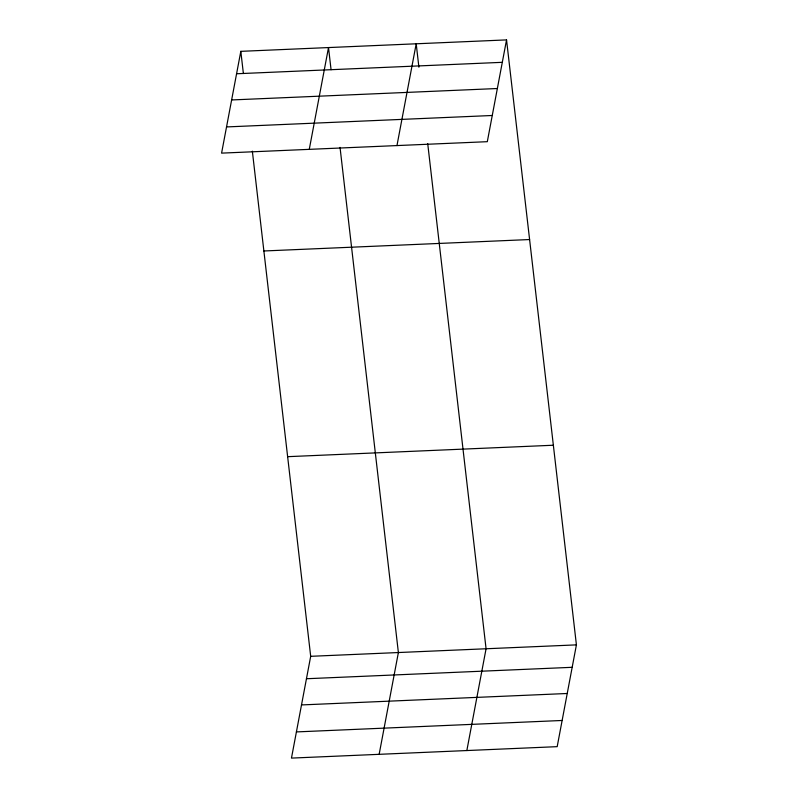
<?xml version="1.0" encoding="UTF-8"?>
<svg xmlns="http://www.w3.org/2000/svg" width="798" height="798" viewBox="0 0 798 798"><rect width="100%" height="100%" fill="white"/><g stroke="black" fill="none" stroke-linecap="round" stroke-linejoin="round"><path stroke-width="1.2" d="M240.816 51.341L221.585 153.126L487.309 141.685L506.54 39.9L240.816 51.341L243.38 73.526M309.275 149.346L328.507 47.561L331.07 69.745M396.965 145.575L416.197 43.79L418.9 67.202M252.348 151.161L310.691 656.315L291.46 758.1L557.184 746.659L576.415 644.874L506.54 39.9M379.15 754.329L398.382 652.545L340.038 147.391M466.84 750.549L486.072 648.764L427.718 143.61M236.577 73.765L502.301 62.324M231.629 99.95L497.354 88.518M226.532 126.932L492.256 115.491M263.879 250.981L529.603 239.54M287.629 456.675L553.353 445.234M310.691 656.315L576.415 644.874M306.452 678.739L572.176 667.308M301.504 704.933L567.228 693.492M296.407 731.916L562.131 720.474"/></g></svg>
